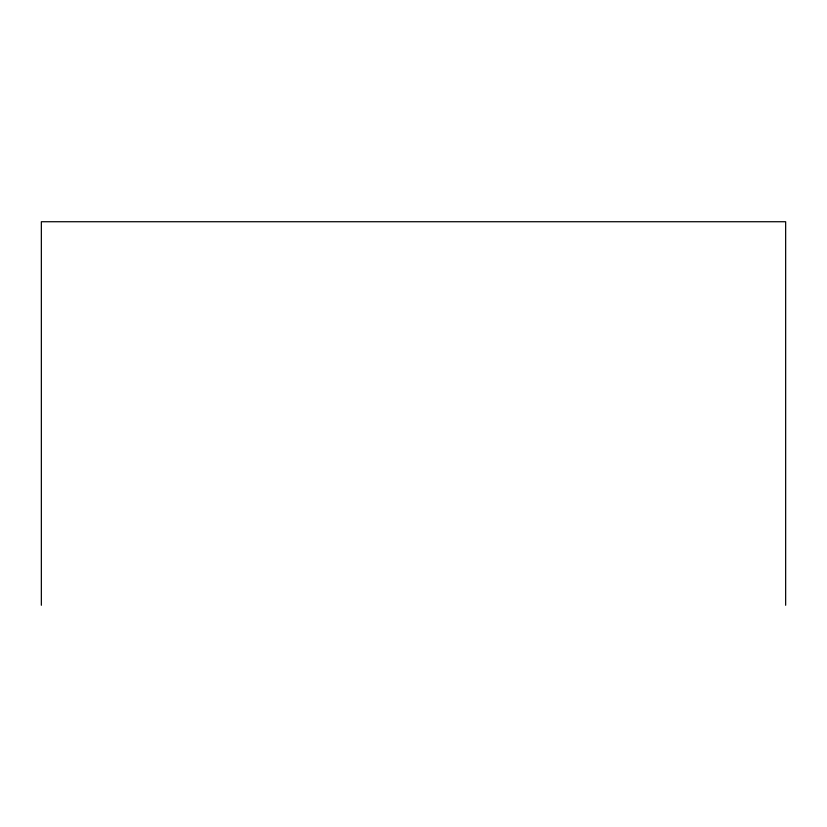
<?xml version="1.0" encoding="UTF-8"?>
<svg xmlns="http://www.w3.org/2000/svg" width="827" height="827" viewBox="0 0 827 827"><rect width="100%" height="100%" fill="white"/><g stroke="black" fill="none" stroke-linecap="round" stroke-linejoin="round"><path stroke-width="1.24" d="M785.65 605.271L785.65 221.729L41.35 221.729L41.35 605.271"/></g></svg>
